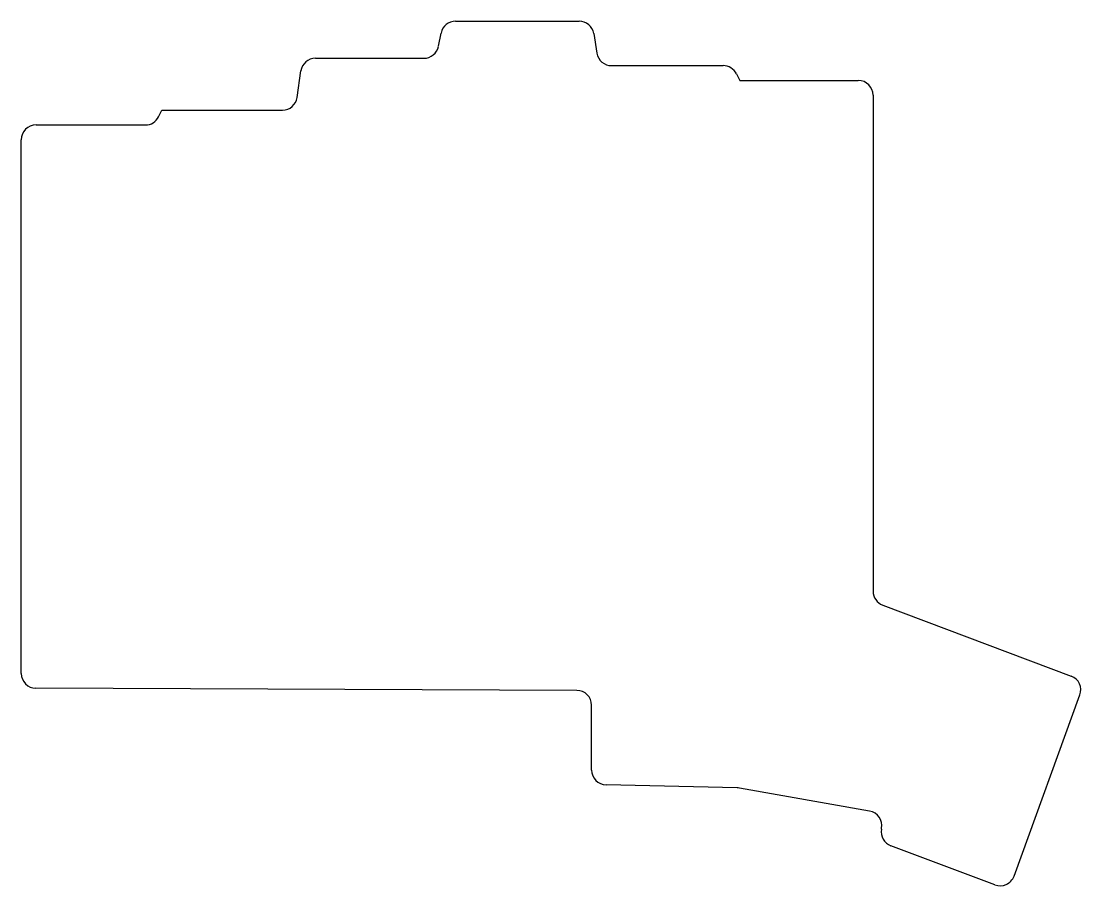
# Model space of a CAD drawing. Header units: millimetres. Extents: x 90 to 233, y -186 to -70.
import ezdxf

# ---------------------------------------------------------------- set-up
doc = ezdxf.new("R2010")
doc.units = ezdxf.units.MM

msp = doc.modelspace()

# ---------------------------------------------------------------- linework, layer by layer
for p, q in [((148.64, -69.5), (165.31, -69.5)), ((146.32, -72.89), (146.68, -71.11)), ((167.28, -71.17), (167.72, -73.83)), ((129.73, -74.5), (144.36, -74.5)), ((169.69, -75.5), (184.76, -75.5)), ((127.25, -79.78), (127.75, -76.22)), ((186.55, -76.61), (187, -77.5)), ((187, -77.5), (203, -77.5)), ((205, -79.5), (205, -146.42)), ((108.55, -82.39), (109, -81.5)), ((109, -81.5), (125.27, -81.5)), ((92, -83.5), (106.76, -83.5)), ((90, -157.51), (90, -85.5)), ((206.3, -148.29), (231.74, -157.87)), ((165.01, -159.8), (91.99, -159.51)), ((224.02, -184.86), (232.91, -160.42)), ((167, -170.55), (167, -161.8)), ((186.65, -172.96), (168.95, -172.55)), ((204.52, -176.09), (186.95, -172.99)), ((206.12, -178.54), (206.15, -178.41)), ((221.44, -186.04), (207.39, -180.76))]:
    msp.add_line(p, q)
for centre, start, end in [((148.64, -71.5), 90, 168.6901), ((165.31, -71.5), 9.4623, 90), ((144.36, -72.5), 270, 348.6901), ((169.69, -73.5), 189.4623, 270), ((129.73, -76.5), 90, 171.8699), ((184.76, -77.5), 26.5651, 90), ((203, -79.5), 0, 90), ((125.27, -79.5), 270, 351.8699), ((106.76, -81.5), 270, 333.4349), ((92, -85.5), 90, 180), ((207, -146.42), 180, 249.3679), ((92, -157.51), 180, 269.7693), ((231.03, -159.74), 340, 69.3679), ((165, -161.8), 0, 89.7693), ((169, -170.55), 180, 268.6591), ((186.6, -174.96), 80, 88.6591), ((204.18, -178.06), 350, 80), ((208.09, -178.89), 170, 249.3993), ((222.14, -184.17), 249.3993, 340)]:
    msp.add_arc(centre, 2, start, end)

doc.saveas('drawing.dxf')
